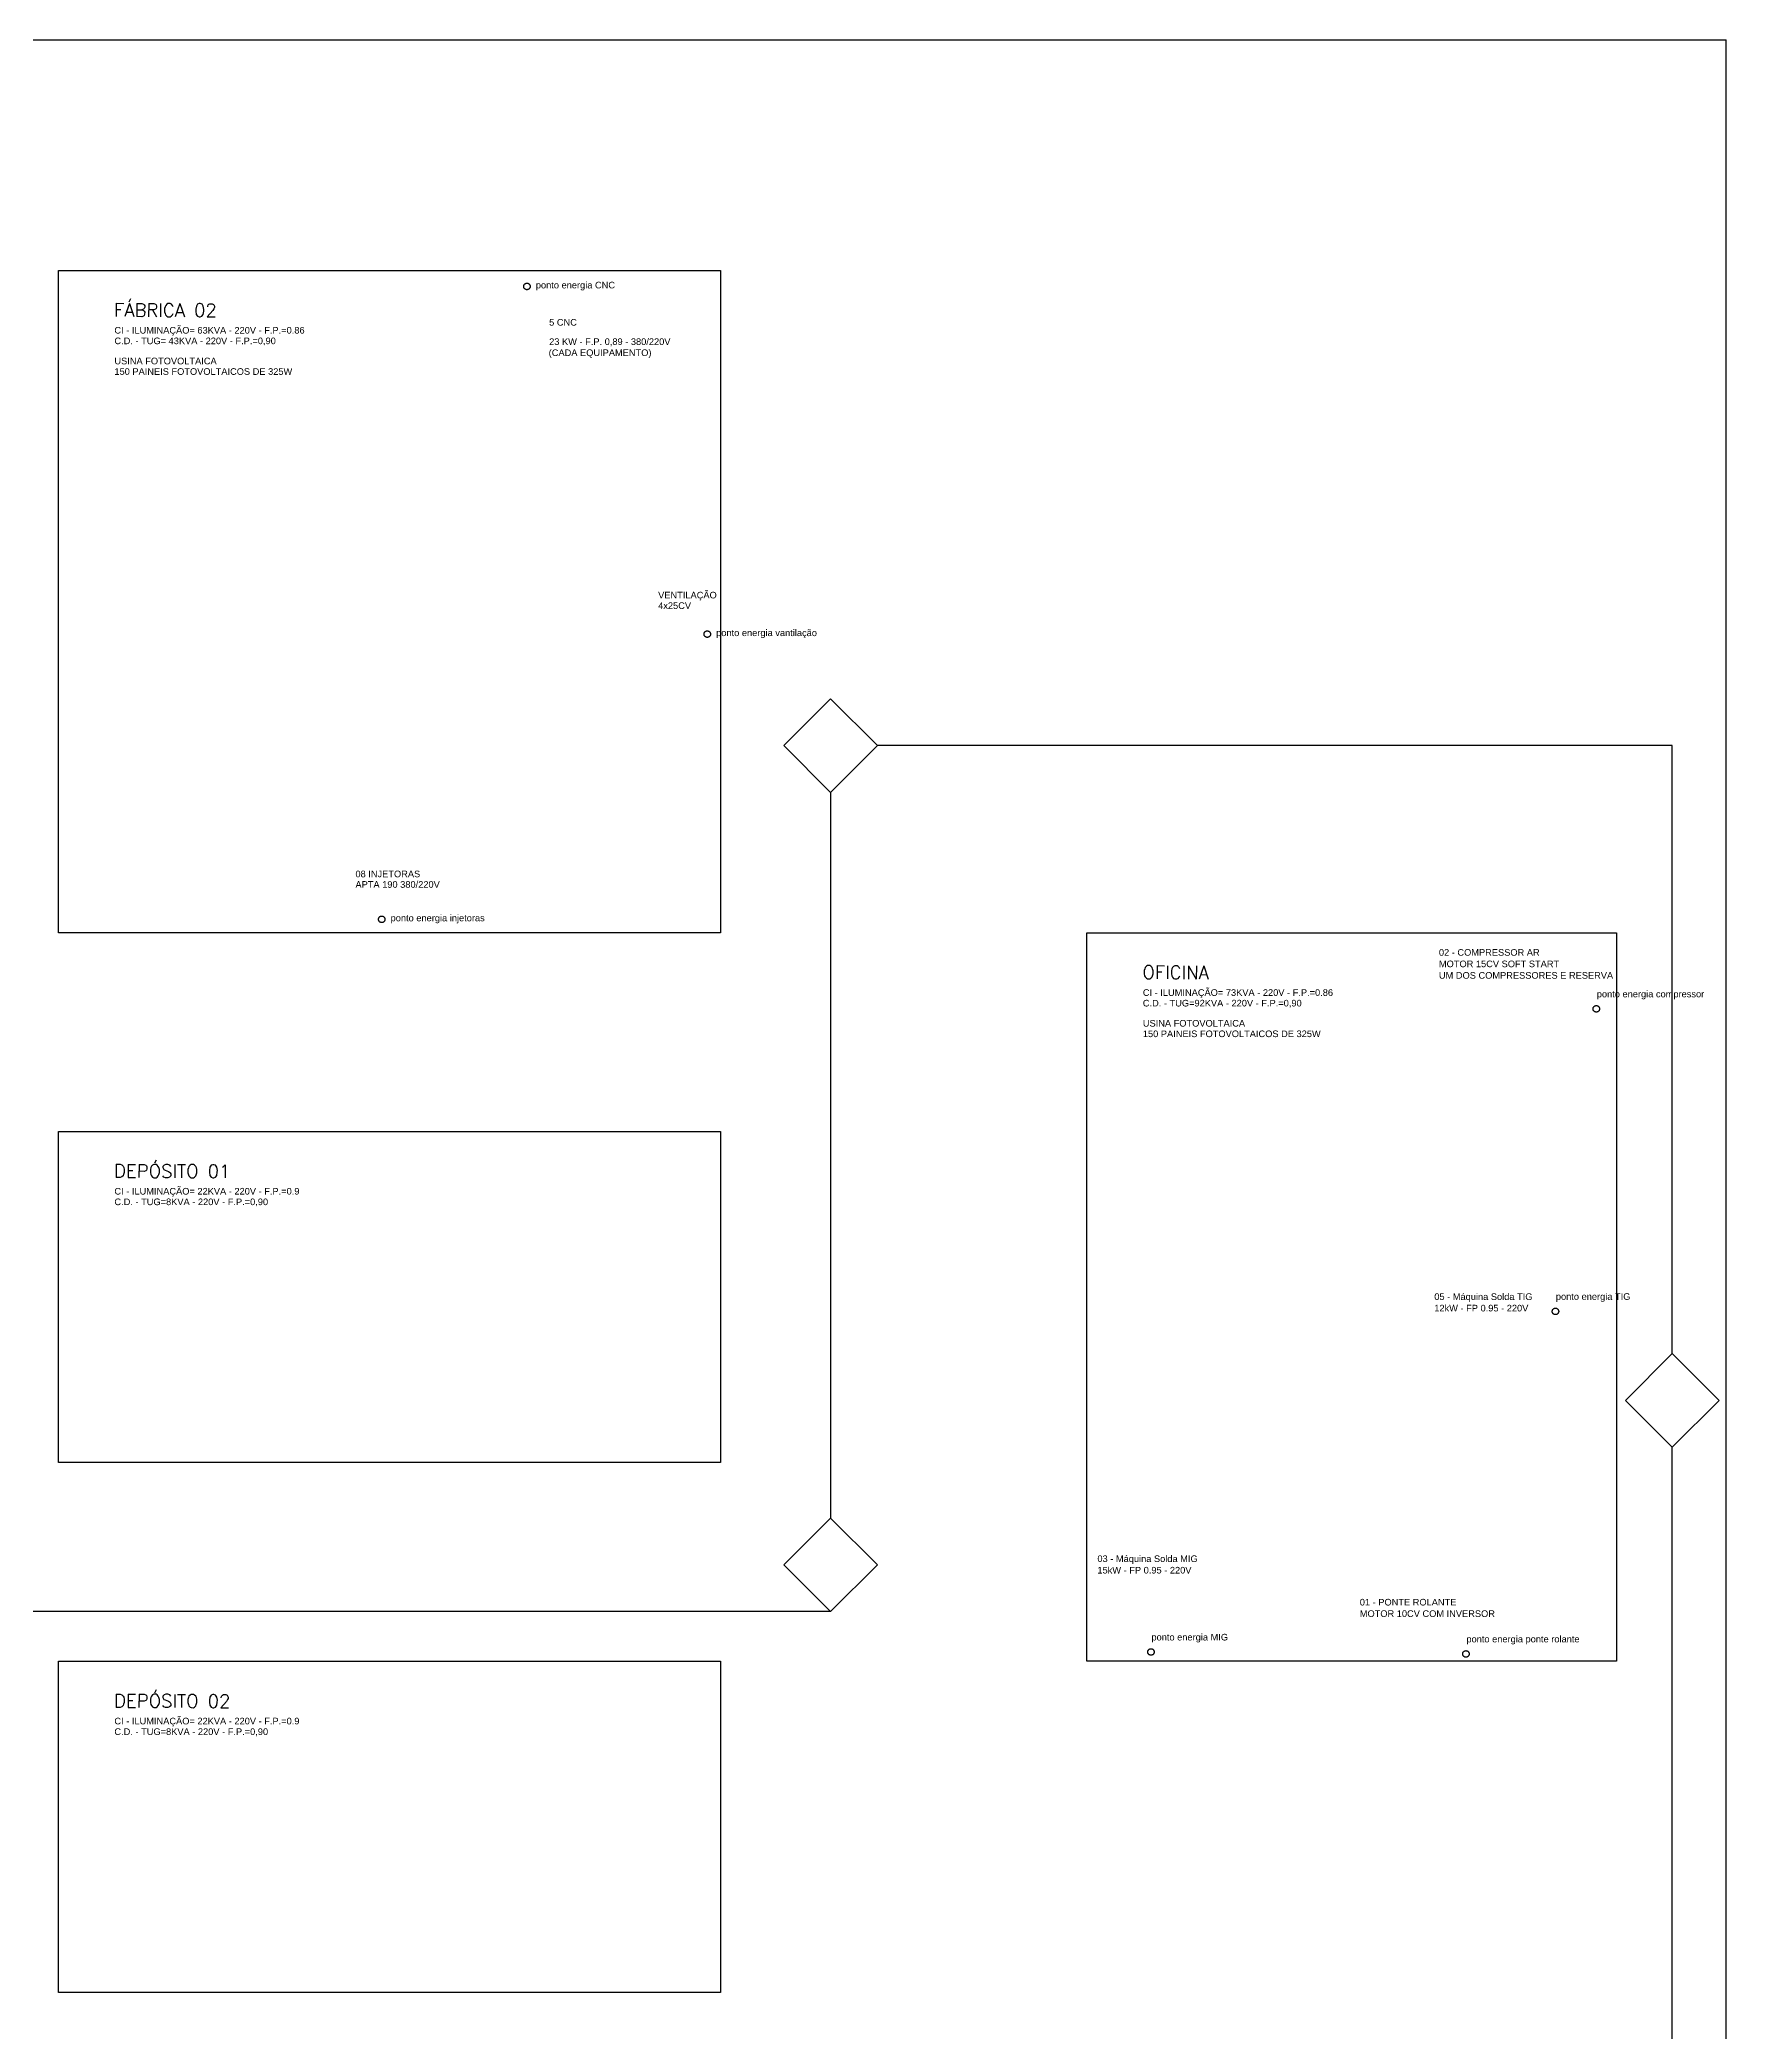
# Model space of a CAD drawing. Header units: millimetres. Extents: x 41744 to 43175, y -1555 to -730.
# Drawn here: x 42687.4 to 42942, y -1256.2 to -955.4 of the extents above; entities that cross this region are included whole.
import ezdxf

# ---------------------------------------------------------------- set-up
doc = ezdxf.new("R2010")
doc.units = ezdxf.units.MM
doc.header["$LTSCALE"] = 0.5
doc.linetypes.add('ACAD_ISO03W100', pattern=[30, 12, -18])
doc.linetypes.add('CONTINUO', pattern=[0])
doc.layers.add('SE', color=30, linetype='Continuous')
doc.styles.get("Standard").update_dxf_attribs({"font": 'arial.ttf'})
doc.styles.add('VERT', font='romans.shx', dxfattribs={"height": 1.5})

msp = doc.modelspace()

# ---------------------------------------------------------------- linework, layer by layer
at = {"color": 3, "linetype": 'Continuous'}
for p in [(42674.84, -955.42), (42942.04, -1505.42)]:
    msp.add_line(p, (42942.04, -955.42), dxfattribs=at)
at = {"color": 2, "linetype": 'CONTINUO'}
for points in [[(42690.2, -990.24), (42790.2, -990.24), (42790.2, -1090.24), (42690.2, -1090.24)], [(42845.49, -1090.24), (42925.49, -1090.24), (42925.49, -1200.24), (42845.49, -1200.24)], [(42690.2, -1120.24), (42790.2, -1120.24), (42790.2, -1170.24), (42690.2, -1170.24)], [(42690.2, -1200.24), (42790.2, -1200.24), (42790.2, -1250.24), (42690.2, -1250.24)]]:
    msp.add_lwpolyline(points, close=True, dxfattribs=at)
at = {"linetype": 'ACAD_ISO03W100'}
for centre in [(42760.95, -992.65), (42788.18, -1045.15), (42739.02, -1088.21), (42922.43, -1101.73), (42916.26, -1147.41), (42855.18, -1198.84), (42902.74, -1199.13)]:
    msp.add_circle(centre, 0.492, dxfattribs=at)
at = {"layer": 'SE'}
for p, q in [((42813.88, -1061.99), (42806.81, -1069.06)), ((42933.89, -1061.99), (42813.88, -1061.99)), ((42933.89, -1153.79), (42933.89, -1061.99)), ((42806.81, -1069.06), (42806.81, -1178.61)), ((42933.89, -1320.97), (42933.89, -1167.93)), ((42806.81, -1192.75), (42619.92, -1192.75))]:
    msp.add_line(p, q, dxfattribs=at)
for points in [[(42806.81, -1069.06), (42813.88, -1061.99), (42806.81, -1054.92), (42799.74, -1061.99)], [(42933.89, -1167.93), (42940.96, -1160.86), (42933.89, -1153.79), (42926.82, -1160.86)], [(42806.81, -1192.75), (42813.88, -1185.68), (42806.81, -1178.61), (42799.74, -1185.68)], [(42806.81, -1192.75), (42813.88, -1185.68), (42806.81, -1178.61), (42799.74, -1185.68)]]:
    msp.add_lwpolyline(points, close=True, dxfattribs=at)

# ---------------------------------------------------------------- texts
at = {"color": 4, "linetype": 'ACAD_ISO03W100'}
for s, p in [('ponto energia CNC ', (42762.29, -992.95)), ('CI - ILUMINAÇÃO= 63KVA - 220V - F.P.=0.86', (42698.65, -999.77)), ('5 CNC ', (42764.3, -998.57)), ('C.D. - TUG= 43KVA - 220V - F.P.=0,90', (42698.65, -1001.37)), ('23 KW - F.P. 0,89 - 380/220V', (42764.3, -1001.49)), ('USINA FOTOVOLTAICA', (42698.65, -1004.41)), ('(CADA EQUIPAMENTO)', (42764.23, -1003.16)), ('150 PAINEIS FOTOVOLTAICOS DE 325W', (42698.65, -1006)), ('VENTILAÇÃO', (42780.76, -1039.76)), ('4x25CV', (42780.76, -1041.35)), ('ponto energia vantilação ', (42789.52, -1045.45)), ('APTA 190 380/220V', (42735.05, -1083.45)), ('08 INJETORAS', (42735.05, -1081.86)), ('ponto energia injetoras ', (42740.36, -1088.51)), ('02 - COMPRESSOR AR ', (42898.66, -1093.71)), ('MOTOR 15CV SOFT START', (42898.66, -1095.44)), ('UM DOS COMPRESSORES E RESERVA', (42898.66, -1097.18)), ('CI - ILUMINAÇÃO= 73KVA - 220V - F.P.=0.86', (42853.95, -1099.77)), ('C.D. - TUG=92KVA - 220V - F.P.=0,90', (42853.95, -1101.37)), ('ponto energia compressor ', (42922.5, -1099.99)), ('USINA FOTOVOLTAICA', (42853.95, -1104.41)), ('150 PAINEIS FOTOVOLTAICOS DE 325W', (42853.95, -1106)), ('CI - ILUMINAÇÃO= 22KVA - 220V - F.P.=0.9', (42698.65, -1129.77)), ('C.D. - TUG=8KVA - 220V - F.P.=0,90', (42698.65, -1131.37)), ('05 - Máquina Solda TIG ', (42897.96, -1145.69)), ('ponto energia TIG ', (42916.32, -1145.67)), ('12kW - FP 0.95 - 220V', (42897.96, -1147.42)), ('03 - Máquina Solda MIG ', (42847.09, -1185.26)), ('15kW - FP 0.95 - 220V', (42847.09, -1186.99)), ('01 - PONTE ROLANTE ', (42886.71, -1191.82)), ('MOTOR 10CV COM INVERSOR', (42886.71, -1193.55)), ('ponto energia MIG ', (42855.25, -1197.1)), ('ponto energia ponte rolante ', (42902.81, -1197.39)), ('CI - ILUMINAÇÃO= 22KVA - 220V - F.P.=0.9', (42698.65, -1209.77)), ('C.D. - TUG=8KVA - 220V - F.P.=0,90', (42698.65, -1211.37))]:
    msp.add_text(s, height=1, dxfattribs=at).set_placement(p)
at = {"linetype": 'Continuous', "lineweight": -3, "style": 'VERT'}
for s, p in [('FÁBRICA 02', (42698.59, -997.2, 1760)), ('OFICINA', (42853.88, -1097.2, 1760)), ('DEPÓSITO 01', (42698.59, -1127.2, 1760)), ('DEPÓSITO 02', (42698.59, -1207.2, 1760))]:
    msp.add_text(s, height=2, rotation=359.7733, dxfattribs=at).set_placement(p)

doc.saveas('drawing.dxf')
